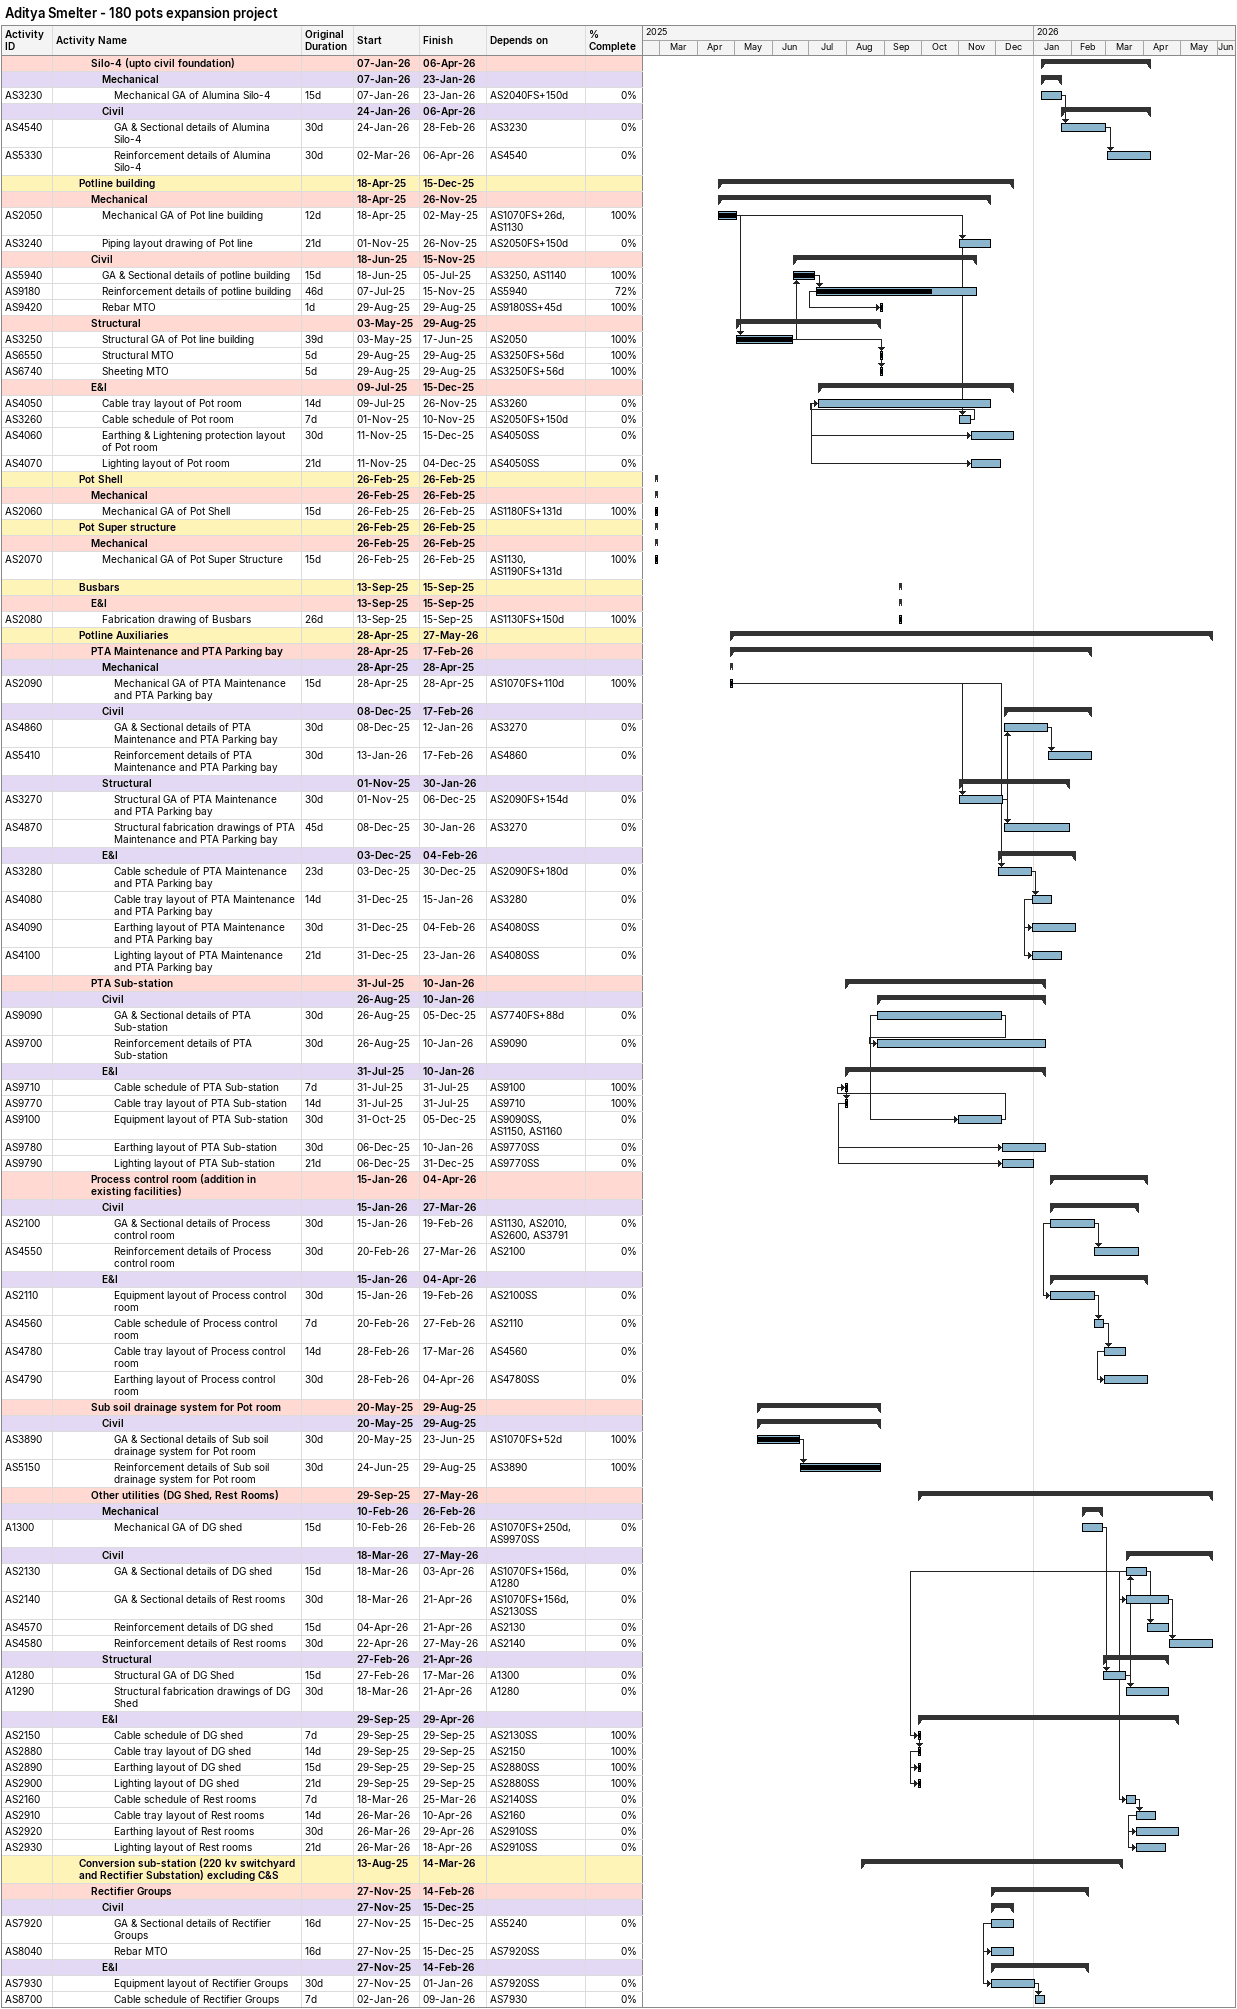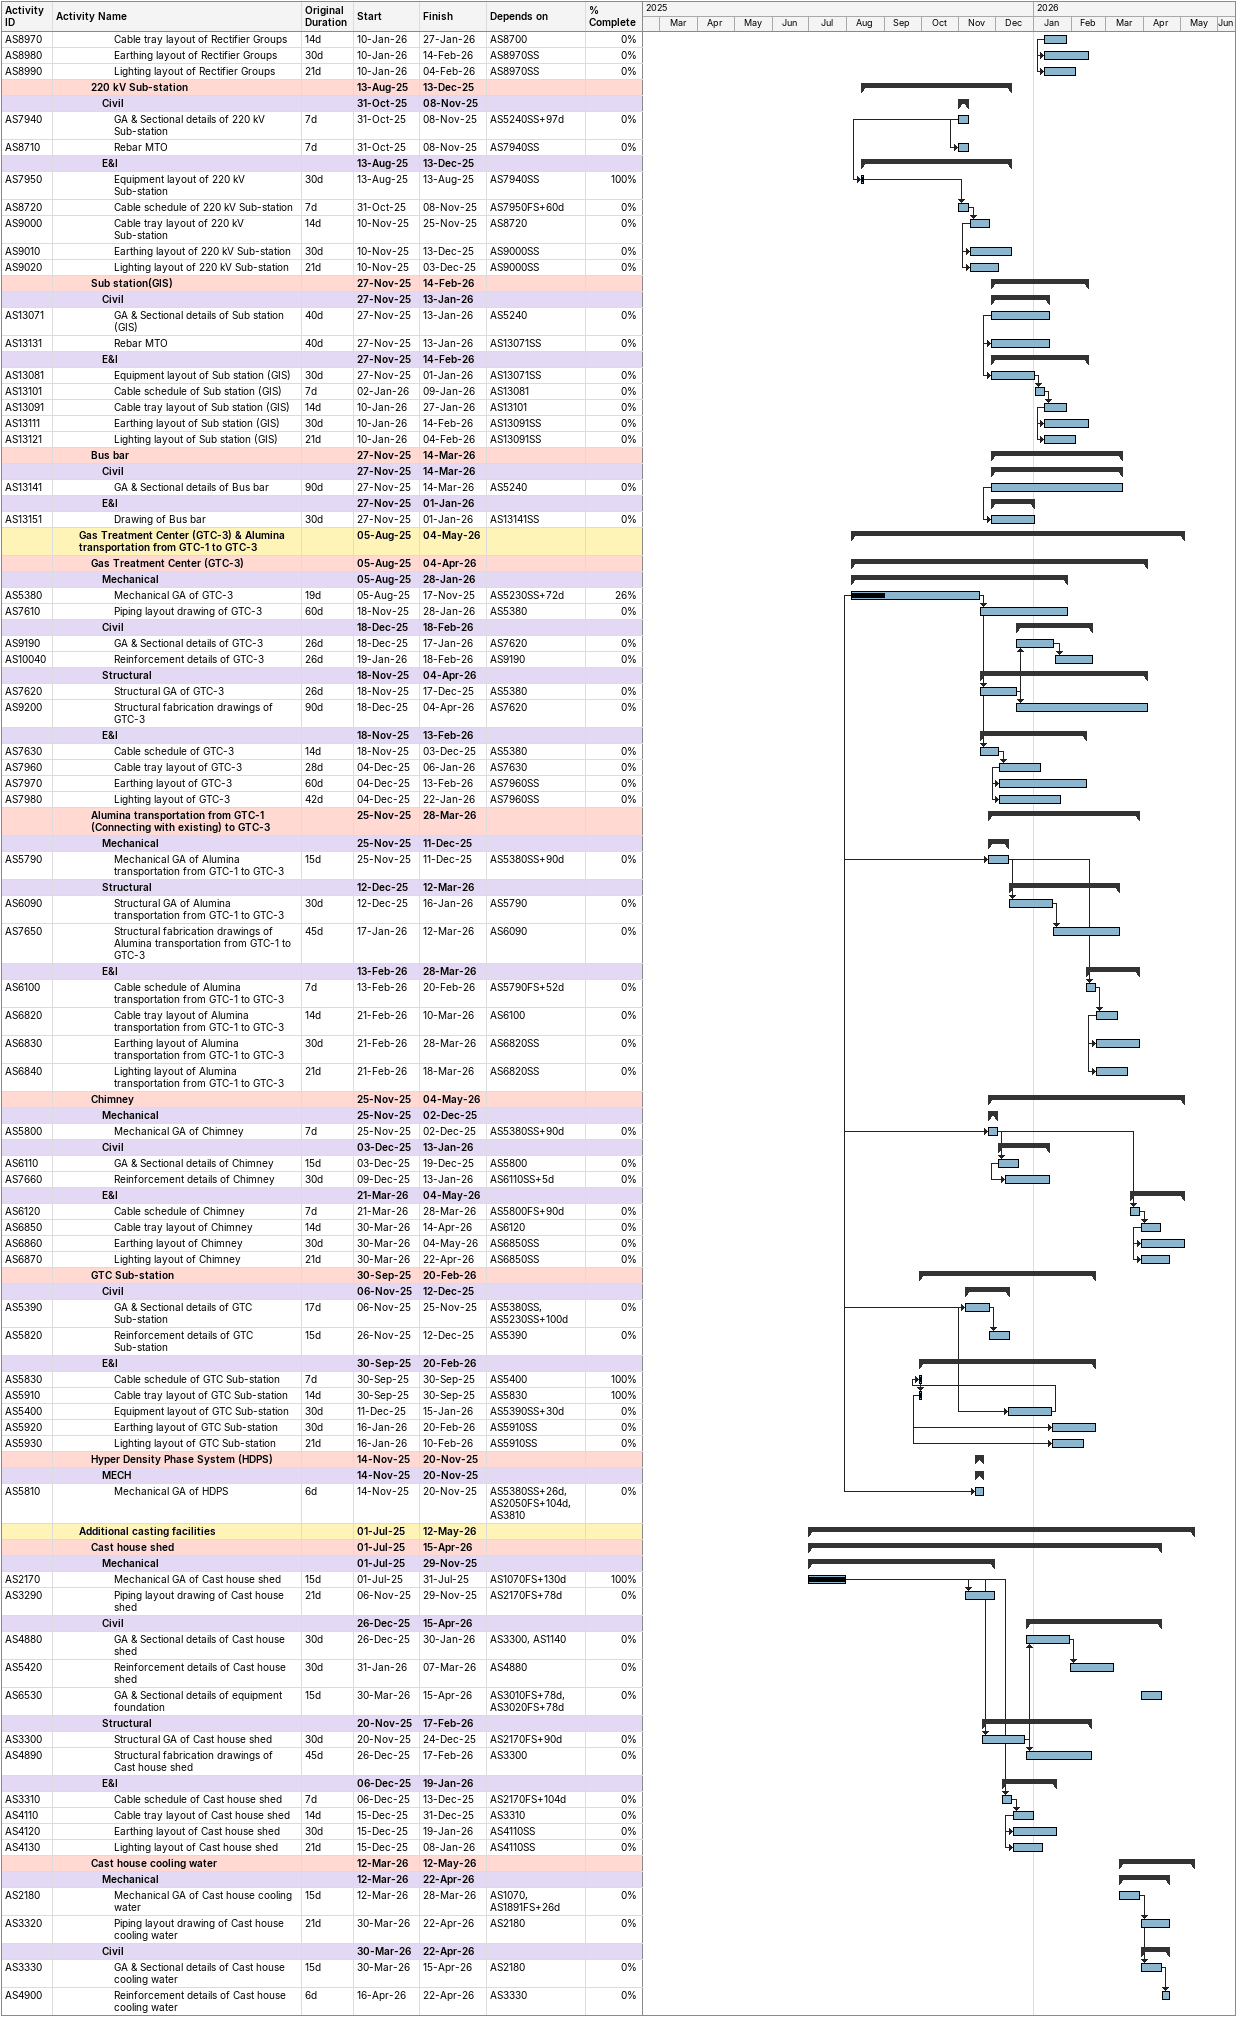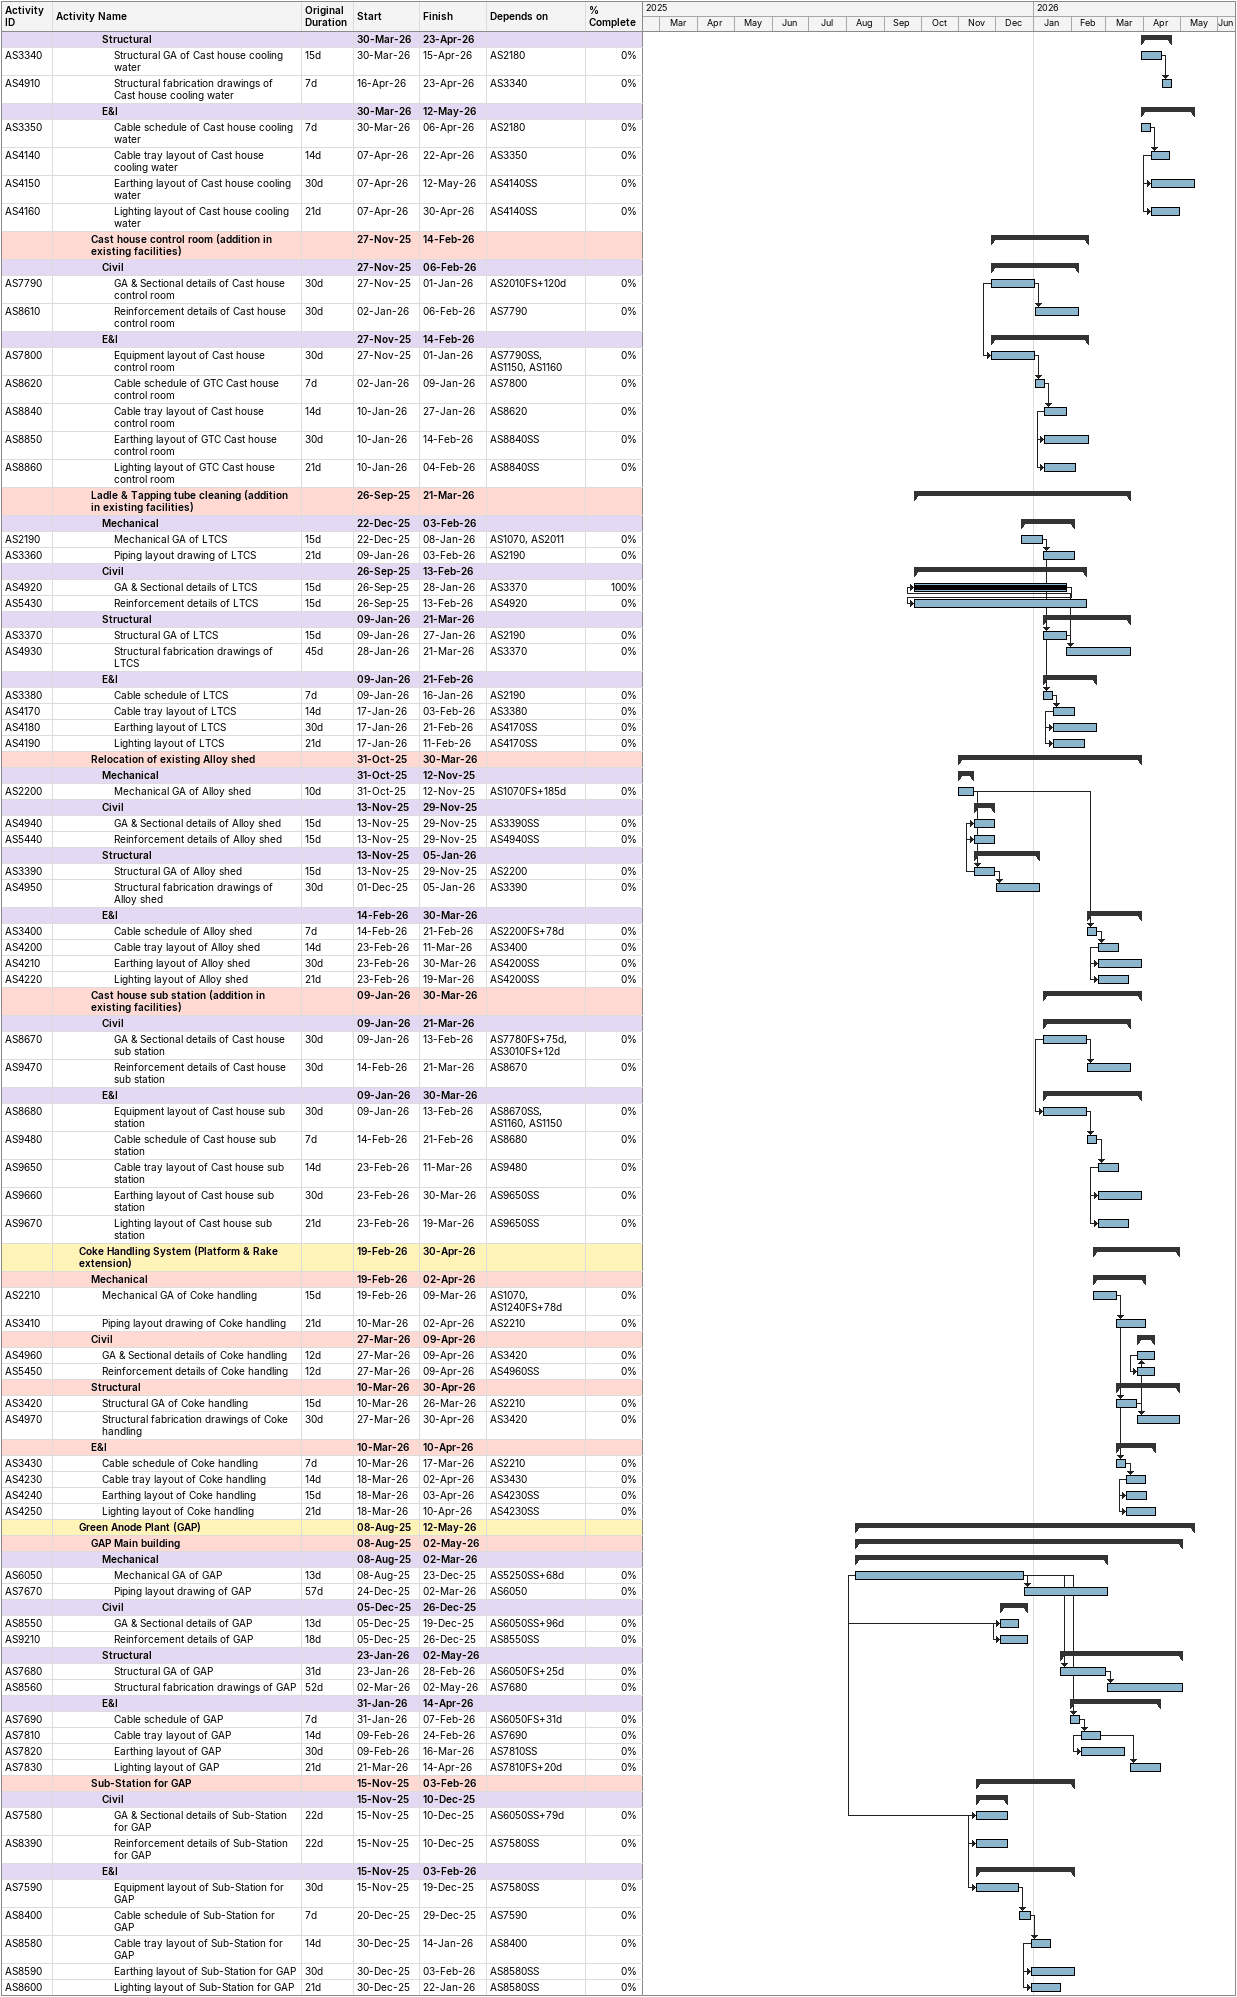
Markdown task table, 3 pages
Aditya Smelter - 180 pots expansion project

| ID | Level | Task | Original duration | Start | Finish | Predecessors | % complete |
|---|---|---|---|---|---|---|---|
|  | 4 | **Silo-4 (upto civil foundation)** |  | 2026-01-07 | 2026-04-06 |  |  |
|  | 5 | **Mechanical** |  | 2026-01-07 | 2026-01-23 |  |  |
| AS3230 | 6 | Mechanical GA of Alumina Silo-4 | 15d | 2026-01-07 | 2026-01-23 | AS2040FS+150d | 0 |
|  | 5 | **Civil** |  | 2026-01-24 | 2026-04-06 |  |  |
| AS4540 | 6 | GA & Sectional details of Alumina Silo-4 | 30d | 2026-01-24 | 2026-02-28 | AS3230 | 0 |
| AS5330 | 6 | Reinforcement details of Alumina Silo-4 | 30d | 2026-03-02 | 2026-04-06 | AS4540 | 0 |
|  | 3 | **Potline building** |  | 2025-04-18 | 2025-12-15 |  |  |
|  | 4 | **Mechanical** |  | 2025-04-18 | 2025-11-26 |  |  |
| AS2050 | 5 | Mechanical GA of Pot line building | 12d | 2025-04-18 | 2025-05-02 | AS1070FS+26d, AS1130 | 100 |
| AS3240 | 5 | Piping layout drawing of Pot line | 21d | 2025-11-01 | 2025-11-26 | AS2050FS+150d | 0 |
|  | 4 | **Civil** |  | 2025-06-18 | 2025-11-15 |  |  |
| AS5940 | 5 | GA & Sectional details of potline building | 15d | 2025-06-18 | 2025-07-05 | AS3250, AS1140 | 100 |
| AS9180 | 5 | Reinforcement details of potline building | 46d | 2025-07-07 | 2025-11-15 | AS5940 | 72 |
| AS9420 | 5 | Rebar MTO | 1d | 2025-08-29 | 2025-08-29 | AS9180SS+45d | 100 |
|  | 4 | **Structural** |  | 2025-05-03 | 2025-08-29 |  |  |
| AS3250 | 5 | Structural GA of Pot line building | 39d | 2025-05-03 | 2025-06-17 | AS2050 | 100 |
| AS6550 | 5 | Structural MTO | 5d | 2025-08-29 | 2025-08-29 | AS3250FS+56d | 100 |
| AS6740 | 5 | Sheeting MTO | 5d | 2025-08-29 | 2025-08-29 | AS3250FS+56d | 100 |
|  | 4 | **E&I** |  | 2025-07-09 | 2025-12-15 |  |  |
| AS4050 | 5 | Cable tray layout of Pot room | 14d | 2025-07-09 | 2025-11-26 | AS3260 | 0 |
| AS3260 | 5 | Cable schedule of Pot room | 7d | 2025-11-01 | 2025-11-10 | AS2050FS+150d | 0 |
| AS4060 | 5 | Earthing & Lightening protection layout of Pot room | 30d | 2025-11-11 | 2025-12-15 | AS4050SS | 0 |
| AS4070 | 5 | Lighting layout of Pot room | 21d | 2025-11-11 | 2025-12-04 | AS4050SS | 0 |
|  | 3 | **Pot Shell** |  | 2025-02-26 | 2025-02-26 |  |  |
|  | 4 | **Mechanical** |  | 2025-02-26 | 2025-02-26 |  |  |
| AS2060 | 5 | Mechanical GA of Pot Shell | 15d | 2025-02-26 | 2025-02-26 | AS1180FS+131d | 100 |
|  | 3 | **Pot Super structure** |  | 2025-02-26 | 2025-02-26 |  |  |
|  | 4 | **Mechanical** |  | 2025-02-26 | 2025-02-26 |  |  |
| AS2070 | 5 | Mechanical GA of Pot Super Structure | 15d | 2025-02-26 | 2025-02-26 | AS1130, AS1190FS+131d | 100 |
|  | 3 | **Busbars** |  | 2025-09-13 | 2025-09-15 |  |  |
|  | 4 | **E&I** |  | 2025-09-13 | 2025-09-15 |  |  |
| AS2080 | 5 | Fabrication drawing of Busbars | 26d | 2025-09-13 | 2025-09-15 | AS1130FS+150d | 100 |
|  | 3 | **Potline Auxiliaries** |  | 2025-04-28 | 2026-05-27 |  |  |
|  | 4 | **PTA Maintenance and PTA Parking bay** |  | 2025-04-28 | 2026-02-17 |  |  |
|  | 5 | **Mechanical** |  | 2025-04-28 | 2025-04-28 |  |  |
| AS2090 | 6 | Mechanical GA of PTA Maintenance and PTA Parking bay | 15d | 2025-04-28 | 2025-04-28 | AS1070FS+110d | 100 |
|  | 5 | **Civil** |  | 2025-12-08 | 2026-02-17 |  |  |
| AS4860 | 6 | GA & Sectional details of PTA Maintenance and PTA Parking bay | 30d | 2025-12-08 | 2026-01-12 | AS3270 | 0 |
| AS5410 | 6 | Reinforcement details of PTA Maintenance and PTA Parking bay | 30d | 2026-01-13 | 2026-02-17 | AS4860 | 0 |
|  | 5 | **Structural** |  | 2025-11-01 | 2026-01-30 |  |  |
| AS3270 | 6 | Structural GA of PTA Maintenance and PTA Parking bay | 30d | 2025-11-01 | 2025-12-06 | AS2090FS+154d | 0 |
| AS4870 | 6 | Structural fabrication drawings of PTA Maintenance and PTA Parking bay | 45d | 2025-12-08 | 2026-01-30 | AS3270 | 0 |
|  | 5 | **E&I** |  | 2025-12-03 | 2026-02-04 |  |  |
| AS3280 | 6 | Cable schedule of PTA Maintenance and PTA Parking bay | 23d | 2025-12-03 | 2025-12-30 | AS2090FS+180d | 0 |
| AS4080 | 6 | Cable tray layout of PTA Maintenance and PTA Parking bay | 14d | 2025-12-31 | 2026-01-15 | AS3280 | 0 |
| AS4090 | 6 | Earthing layout of PTA Maintenance and PTA Parking bay | 30d | 2025-12-31 | 2026-02-04 | AS4080SS | 0 |
| AS4100 | 6 | Lighting layout of PTA Maintenance and PTA Parking bay | 21d | 2025-12-31 | 2026-01-23 | AS4080SS | 0 |
|  | 4 | **PTA Sub-station** |  | 2025-07-31 | 2026-01-10 |  |  |
|  | 5 | **Civil** |  | 2025-08-26 | 2026-01-10 |  |  |
| AS9090 | 6 | GA & Sectional details of PTA Sub-station | 30d | 2025-08-26 | 2025-12-05 | AS7740FS+88d | 0 |
| AS9700 | 6 | Reinforcement details of PTA Sub-station | 30d | 2025-08-26 | 2026-01-10 | AS9090 | 0 |
|  | 5 | **E&I** |  | 2025-07-31 | 2026-01-10 |  |  |
| AS9710 | 6 | Cable schedule of PTA Sub-station | 7d | 2025-07-31 | 2025-07-31 | AS9100 | 100 |
| AS9770 | 6 | Cable tray layout of PTA Sub-station | 14d | 2025-07-31 | 2025-07-31 | AS9710 | 100 |
| AS9100 | 6 | Equipment layout of PTA Sub-station | 30d | 2025-10-31 | 2025-12-05 | AS9090SS, AS1150, AS1160 | 0 |
| AS9780 | 6 | Earthing layout of PTA Sub-station | 30d | 2025-12-06 | 2026-01-10 | AS9770SS | 0 |
| AS9790 | 6 | Lighting layout of PTA Sub-station | 21d | 2025-12-06 | 2025-12-31 | AS9770SS | 0 |
|  | 4 | **Process control room (addition in existing facilities)** |  | 2026-01-15 | 2026-04-04 |  |  |
|  | 5 | **Civil** |  | 2026-01-15 | 2026-03-27 |  |  |
| AS2100 | 6 | GA & Sectional details of Process control room | 30d | 2026-01-15 | 2026-02-19 | AS1130, AS2010, AS2600, AS3791 | 0 |
| AS4550 | 6 | Reinforcement details of Process control room | 30d | 2026-02-20 | 2026-03-27 | AS2100 | 0 |
|  | 5 | **E&I** |  | 2026-01-15 | 2026-04-04 |  |  |
| AS2110 | 6 | Equipment layout of Process control room | 30d | 2026-01-15 | 2026-02-19 | AS2100SS | 0 |
| AS4560 | 6 | Cable schedule of Process control room | 7d | 2026-02-20 | 2026-02-27 | AS2110 | 0 |
| AS4780 | 6 | Cable tray layout of Process control room | 14d | 2026-02-28 | 2026-03-17 | AS4560 | 0 |
| AS4790 | 6 | Earthing layout of Process control room | 30d | 2026-02-28 | 2026-04-04 | AS4780SS | 0 |
|  | 4 | **Sub soil drainage system for Pot room** |  | 2025-05-20 | 2025-08-29 |  |  |
|  | 5 | **Civil** |  | 2025-05-20 | 2025-08-29 |  |  |
| AS3890 | 6 | GA & Sectional details of Sub soil drainage system for Pot room | 30d | 2025-05-20 | 2025-06-23 | AS1070FS+52d | 100 |
| AS5150 | 6 | Reinforcement details of Sub soil drainage system for Pot room | 30d | 2025-06-24 | 2025-08-29 | AS3890 | 100 |
|  | 4 | **Other utilities (DG Shed, Rest Rooms)** |  | 2025-09-29 | 2026-05-27 |  |  |
|  | 5 | **Mechanical** |  | 2026-02-10 | 2026-02-26 |  |  |
| A1300 | 6 | Mechanical GA of DG shed | 15d | 2026-02-10 | 2026-02-26 | AS1070FS+250d, AS9970SS | 0 |
|  | 5 | **Civil** |  | 2026-03-18 | 2026-05-27 |  |  |
| AS2130 | 6 | GA & Sectional details of DG shed | 15d | 2026-03-18 | 2026-04-03 | AS1070FS+156d, A1280 | 0 |
| AS2140 | 6 | GA & Sectional details of Rest rooms | 30d | 2026-03-18 | 2026-04-21 | AS1070FS+156d, AS2130SS | 0 |
| AS4570 | 6 | Reinforcement details of DG shed | 15d | 2026-04-04 | 2026-04-21 | AS2130 | 0 |
| AS4580 | 6 | Reinforcement details of Rest rooms | 30d | 2026-04-22 | 2026-05-27 | AS2140 | 0 |
|  | 5 | **Structural** |  | 2026-02-27 | 2026-04-21 |  |  |
| A1280 | 6 | Structural GA of DG Shed | 15d | 2026-02-27 | 2026-03-17 | A1300 | 0 |
| A1290 | 6 | Structural fabrication drawings of DG Shed | 30d | 2026-03-18 | 2026-04-21 | A1280 | 0 |
|  | 5 | **E&I** |  | 2025-09-29 | 2026-04-29 |  |  |
| AS2150 | 6 | Cable schedule of DG shed | 7d | 2025-09-29 | 2025-09-29 | AS2130SS | 100 |
| AS2880 | 6 | Cable tray layout of DG shed | 14d | 2025-09-29 | 2025-09-29 | AS2150 | 100 |
| AS2890 | 6 | Earthing layout of DG shed | 15d | 2025-09-29 | 2025-09-29 | AS2880SS | 100 |
| AS2900 | 6 | Lighting layout of DG shed | 21d | 2025-09-29 | 2025-09-29 | AS2880SS | 100 |
| AS2160 | 6 | Cable schedule of Rest rooms | 7d | 2026-03-18 | 2026-03-25 | AS2140SS | 0 |
| AS2910 | 6 | Cable tray layout of Rest rooms | 14d | 2026-03-26 | 2026-04-10 | AS2160 | 0 |
| AS2920 | 6 | Earthing layout of Rest rooms | 30d | 2026-03-26 | 2026-04-29 | AS2910SS | 0 |
| AS2930 | 6 | Lighting layout of Rest rooms | 21d | 2026-03-26 | 2026-04-18 | AS2910SS | 0 |
|  | 3 | **Conversion sub-station (220 kv switchyard and Rectifier Substation) excluding C&S** |  | 2025-08-13 | 2026-03-14 |  |  |
|  | 4 | **Rectifier Groups** |  | 2025-11-27 | 2026-02-14 |  |  |
|  | 5 | **Civil** |  | 2025-11-27 | 2025-12-15 |  |  |
| AS7920 | 6 | GA & Sectional details of Rectifier Groups | 16d | 2025-11-27 | 2025-12-15 | AS5240 | 0 |
| AS8040 | 6 | Rebar MTO | 16d | 2025-11-27 | 2025-12-15 | AS7920SS | 0 |
|  | 5 | **E&I** |  | 2025-11-27 | 2026-02-14 |  |  |
| AS7930 | 6 | Equipment layout of Rectifier Groups | 30d | 2025-11-27 | 2026-01-01 | AS7920SS | 0 |
| AS8700 | 6 | Cable schedule of Rectifier Groups | 7d | 2026-01-02 | 2026-01-09 | AS7930 | 0 |
| AS8970 | 6 | Cable tray layout of Rectifier Groups | 14d | 2026-01-10 | 2026-01-27 | AS8700 | 0 |
| AS8980 | 6 | Earthing layout of Rectifier Groups | 30d | 2026-01-10 | 2026-02-14 | AS8970SS | 0 |
| AS8990 | 6 | Lighting layout of Rectifier Groups | 21d | 2026-01-10 | 2026-02-04 | AS8970SS | 0 |
|  | 4 | **220 kV Sub-station** |  | 2025-08-13 | 2025-12-13 |  |  |
|  | 5 | **Civil** |  | 2025-10-31 | 2025-11-08 |  |  |
| AS7940 | 6 | GA & Sectional details of 220 kV Sub-station | 7d | 2025-10-31 | 2025-11-08 | AS5240SS+97d | 0 |
| AS8710 | 6 | Rebar MTO | 7d | 2025-10-31 | 2025-11-08 | AS7940SS | 0 |
|  | 5 | **E&I** |  | 2025-08-13 | 2025-12-13 |  |  |
| AS7950 | 6 | Equipment layout of 220 kV Sub-station | 30d | 2025-08-13 | 2025-08-13 | AS7940SS | 100 |
| AS8720 | 6 | Cable schedule of 220 kV Sub-station | 7d | 2025-10-31 | 2025-11-08 | AS7950FS+60d | 0 |
| AS9000 | 6 | Cable tray layout of 220 kV Sub-station | 14d | 2025-11-10 | 2025-11-25 | AS8720 | 0 |
| AS9010 | 6 | Earthing layout of 220 kV Sub-station | 30d | 2025-11-10 | 2025-12-13 | AS9000SS | 0 |
| AS9020 | 6 | Lighting layout of 220 kV Sub-station | 21d | 2025-11-10 | 2025-12-03 | AS9000SS | 0 |
|  | 4 | **Sub station(GIS)** |  | 2025-11-27 | 2026-02-14 |  |  |
|  | 5 | **Civil** |  | 2025-11-27 | 2026-01-13 |  |  |
| AS13071 | 6 | GA & Sectional details of Sub station (GIS) | 40d | 2025-11-27 | 2026-01-13 | AS5240 | 0 |
| AS13131 | 6 | Rebar MTO | 40d | 2025-11-27 | 2026-01-13 | AS13071SS | 0 |
|  | 5 | **E&I** |  | 2025-11-27 | 2026-02-14 |  |  |
| AS13081 | 6 | Equipment layout of Sub station (GIS) | 30d | 2025-11-27 | 2026-01-01 | AS13071SS | 0 |
| AS13101 | 6 | Cable schedule of Sub station (GIS) | 7d | 2026-01-02 | 2026-01-09 | AS13081 | 0 |
| AS13091 | 6 | Cable tray layout of Sub station (GIS) | 14d | 2026-01-10 | 2026-01-27 | AS13101 | 0 |
| AS13111 | 6 | Earthing layout of Sub station (GIS) | 30d | 2026-01-10 | 2026-02-14 | AS13091SS | 0 |
| AS13121 | 6 | Lighting layout of Sub station (GIS) | 21d | 2026-01-10 | 2026-02-04 | AS13091SS | 0 |
|  | 4 | **Bus bar** |  | 2025-11-27 | 2026-03-14 |  |  |
|  | 5 | **Civil** |  | 2025-11-27 | 2026-03-14 |  |  |
| AS13141 | 6 | GA & Sectional details of Bus bar | 90d | 2025-11-27 | 2026-03-14 | AS5240 | 0 |
|  | 5 | **E&I** |  | 2025-11-27 | 2026-01-01 |  |  |
| AS13151 | 6 | Drawing of Bus bar | 30d | 2025-11-27 | 2026-01-01 | AS13141SS | 0 |
|  | 3 | **Gas Treatment Center (GTC-3) & Alumina transportation from GTC-1 to GTC-3** |  | 2025-08-05 | 2026-05-04 |  |  |
|  | 4 | **Gas Treatment Center (GTC-3)** |  | 2025-08-05 | 2026-04-04 |  |  |
|  | 5 | **Mechanical** |  | 2025-08-05 | 2026-01-28 |  |  |
| AS5380 | 6 | Mechanical GA of GTC-3 | 19d | 2025-08-05 | 2025-11-17 | AS5230SS+72d | 26 |
| AS7610 | 6 | Piping layout drawing of GTC-3 | 60d | 2025-11-18 | 2026-01-28 | AS5380 | 0 |
|  | 5 | **Civil** |  | 2025-12-18 | 2026-02-18 |  |  |
| AS9190 | 6 | GA & Sectional details of GTC-3 | 26d | 2025-12-18 | 2026-01-17 | AS7620 | 0 |
| AS10040 | 6 | Reinforcement details of GTC-3 | 26d | 2026-01-19 | 2026-02-18 | AS9190 | 0 |
|  | 5 | **Structural** |  | 2025-11-18 | 2026-04-04 |  |  |
| AS7620 | 6 | Structural GA of GTC-3 | 26d | 2025-11-18 | 2025-12-17 | AS5380 | 0 |
| AS9200 | 6 | Structural fabrication drawings of GTC-3 | 90d | 2025-12-18 | 2026-04-04 | AS7620 | 0 |
|  | 5 | **E&I** |  | 2025-11-18 | 2026-02-13 |  |  |
| AS7630 | 6 | Cable schedule of GTC-3 | 14d | 2025-11-18 | 2025-12-03 | AS5380 | 0 |
| AS7960 | 6 | Cable tray layout of GTC-3 | 28d | 2025-12-04 | 2026-01-06 | AS7630 | 0 |
| AS7970 | 6 | Earthing layout of GTC-3 | 60d | 2025-12-04 | 2026-02-13 | AS7960SS | 0 |
| AS7980 | 6 | Lighting layout of GTC-3 | 42d | 2025-12-04 | 2026-01-22 | AS7960SS | 0 |
|  | 4 | **Alumina transportation from GTC-1 (Connecting with existing) to GTC-3** |  | 2025-11-25 | 2026-03-28 |  |  |
|  | 5 | **Mechanical** |  | 2025-11-25 | 2025-12-11 |  |  |
| AS5790 | 6 | Mechanical GA of Alumina transportation from GTC-1 to GTC-3 | 15d | 2025-11-25 | 2025-12-11 | AS5380SS+90d | 0 |
|  | 5 | **Structural** |  | 2025-12-12 | 2026-03-12 |  |  |
| AS6090 | 6 | Structural GA of Alumina transportation from GTC-1 to GTC-3 | 30d | 2025-12-12 | 2026-01-16 | AS5790 | 0 |
| AS7650 | 6 | Structural fabrication drawings of Alumina transportation from GTC-1 to GTC-3 | 45d | 2026-01-17 | 2026-03-12 | AS6090 | 0 |
|  | 5 | **E&I** |  | 2026-02-13 | 2026-03-28 |  |  |
| AS6100 | 6 | Cable schedule of Alumina transportation from GTC-1 to GTC-3 | 7d | 2026-02-13 | 2026-02-20 | AS5790FS+52d | 0 |
| AS6820 | 6 | Cable tray layout of Alumina transportation from GTC-1 to GTC-3 | 14d | 2026-02-21 | 2026-03-10 | AS6100 | 0 |
| AS6830 | 6 | Earthing layout of Alumina transportation from GTC-1 to GTC-3 | 30d | 2026-02-21 | 2026-03-28 | AS6820SS | 0 |
| AS6840 | 6 | Lighting layout of Alumina transportation from GTC-1 to GTC-3 | 21d | 2026-02-21 | 2026-03-18 | AS6820SS | 0 |
|  | 4 | **Chimney** |  | 2025-11-25 | 2026-05-04 |  |  |
|  | 5 | **Mechanical** |  | 2025-11-25 | 2025-12-02 |  |  |
| AS5800 | 6 | Mechanical GA of Chimney | 7d | 2025-11-25 | 2025-12-02 | AS5380SS+90d | 0 |
|  | 5 | **Civil** |  | 2025-12-03 | 2026-01-13 |  |  |
| AS6110 | 6 | GA & Sectional details of Chimney | 15d | 2025-12-03 | 2025-12-19 | AS5800 | 0 |
| AS7660 | 6 | Reinforcement details of Chimney | 30d | 2025-12-09 | 2026-01-13 | AS6110SS+5d | 0 |
|  | 5 | **E&I** |  | 2026-03-21 | 2026-05-04 |  |  |
| AS6120 | 6 | Cable schedule of Chimney | 7d | 2026-03-21 | 2026-03-28 | AS5800FS+90d | 0 |
| AS6850 | 6 | Cable tray layout of Chimney | 14d | 2026-03-30 | 2026-04-14 | AS6120 | 0 |
| AS6860 | 6 | Earthing layout of Chimney | 30d | 2026-03-30 | 2026-05-04 | AS6850SS | 0 |
| AS6870 | 6 | Lighting layout of Chimney | 21d | 2026-03-30 | 2026-04-22 | AS6850SS | 0 |
|  | 4 | **GTC Sub-station** |  | 2025-09-30 | 2026-02-20 |  |  |
|  | 5 | **Civil** |  | 2025-11-06 | 2025-12-12 |  |  |
| AS5390 | 6 | GA & Sectional details of GTC Sub-station | 17d | 2025-11-06 | 2025-11-25 | AS5380SS, AS5230SS+100d | 0 |
| AS5820 | 6 | Reinforcement details of GTC Sub-station | 15d | 2025-11-26 | 2025-12-12 | AS5390 | 0 |
|  | 5 | **E&I** |  | 2025-09-30 | 2026-02-20 |  |  |
| AS5830 | 6 | Cable schedule of GTC Sub-station | 7d | 2025-09-30 | 2025-09-30 | AS5400 | 100 |
| AS5910 | 6 | Cable tray layout of GTC Sub-station | 14d | 2025-09-30 | 2025-09-30 | AS5830 | 100 |
| AS5400 | 6 | Equipment layout of GTC Sub-station | 30d | 2025-12-11 | 2026-01-15 | AS5390SS+30d | 0 |
| AS5920 | 6 | Earthing layout of GTC Sub-station | 30d | 2026-01-16 | 2026-02-20 | AS5910SS | 0 |
| AS5930 | 6 | Lighting layout of GTC Sub-station | 21d | 2026-01-16 | 2026-02-10 | AS5910SS | 0 |
|  | 4 | **Hyper Density Phase System (HDPS)** |  | 2025-11-14 | 2025-11-20 |  |  |
|  | 5 | **MECH** |  | 2025-11-14 | 2025-11-20 |  |  |
| AS5810 | 6 | Mechanical GA of HDPS | 6d | 2025-11-14 | 2025-11-20 | AS5380SS+26d, AS2050FS+104d, AS3810 | 0 |
|  | 3 | **Additional casting facilities** |  | 2025-07-01 | 2026-05-12 |  |  |
|  | 4 | **Cast house shed** |  | 2025-07-01 | 2026-04-15 |  |  |
|  | 5 | **Mechanical** |  | 2025-07-01 | 2025-11-29 |  |  |
| AS2170 | 6 | Mechanical GA of Cast house shed | 15d | 2025-07-01 | 2025-07-31 | AS1070FS+130d | 100 |
| AS3290 | 6 | Piping layout drawing of Cast house shed | 21d | 2025-11-06 | 2025-11-29 | AS2170FS+78d | 0 |
|  | 5 | **Civil** |  | 2025-12-26 | 2026-04-15 |  |  |
| AS4880 | 6 | GA & Sectional details of Cast house shed | 30d | 2025-12-26 | 2026-01-30 | AS3300, AS1140 | 0 |
| AS5420 | 6 | Reinforcement details of Cast house shed | 30d | 2026-01-31 | 2026-03-07 | AS4880 | 0 |
| AS6530 | 6 | GA & Sectional details of equipment foundation | 15d | 2026-03-30 | 2026-04-15 | AS3010FS+78d, AS3020FS+78d | 0 |
|  | 5 | **Structural** |  | 2025-11-20 | 2026-02-17 |  |  |
| AS3300 | 6 | Structural GA of Cast house shed | 30d | 2025-11-20 | 2025-12-24 | AS2170FS+90d | 0 |
| AS4890 | 6 | Structural fabrication drawings of Cast house shed | 45d | 2025-12-26 | 2026-02-17 | AS3300 | 0 |
|  | 5 | **E&I** |  | 2025-12-06 | 2026-01-19 |  |  |
| AS3310 | 6 | Cable schedule of Cast house shed | 7d | 2025-12-06 | 2025-12-13 | AS2170FS+104d | 0 |
| AS4110 | 6 | Cable tray layout of Cast house shed | 14d | 2025-12-15 | 2025-12-31 | AS3310 | 0 |
| AS4120 | 6 | Earthing layout of Cast house shed | 30d | 2025-12-15 | 2026-01-19 | AS4110SS | 0 |
| AS4130 | 6 | Lighting layout of Cast house shed | 21d | 2025-12-15 | 2026-01-08 | AS4110SS | 0 |
|  | 4 | **Cast house cooling water** |  | 2026-03-12 | 2026-05-12 |  |  |
|  | 5 | **Mechanical** |  | 2026-03-12 | 2026-04-22 |  |  |
| AS2180 | 6 | Mechanical GA of Cast house cooling water | 15d | 2026-03-12 | 2026-03-28 | AS1070, AS1891FS+26d | 0 |
| AS3320 | 6 | Piping layout drawing of Cast house cooling water | 21d | 2026-03-30 | 2026-04-22 | AS2180 | 0 |
|  | 5 | **Civil** |  | 2026-03-30 | 2026-04-22 |  |  |
| AS3330 | 6 | GA & Sectional details of Cast house cooling water | 15d | 2026-03-30 | 2026-04-15 | AS2180 | 0 |
| AS4900 | 6 | Reinforcement details of Cast house cooling water | 6d | 2026-04-16 | 2026-04-22 | AS3330 | 0 |
|  | 5 | **Structural** |  | 2026-03-30 | 2026-04-23 |  |  |
| AS3340 | 6 | Structural GA of Cast house cooling water | 15d | 2026-03-30 | 2026-04-15 | AS2180 | 0 |
| AS4910 | 6 | Structural fabrication drawings of Cast house cooling water | 7d | 2026-04-16 | 2026-04-23 | AS3340 | 0 |
|  | 5 | **E&I** |  | 2026-03-30 | 2026-05-12 |  |  |
| AS3350 | 6 | Cable schedule of Cast house cooling water | 7d | 2026-03-30 | 2026-04-06 | AS2180 | 0 |
| AS4140 | 6 | Cable tray layout of Cast house cooling water | 14d | 2026-04-07 | 2026-04-22 | AS3350 | 0 |
| AS4150 | 6 | Earthing layout of Cast house cooling water | 30d | 2026-04-07 | 2026-05-12 | AS4140SS | 0 |
| AS4160 | 6 | Lighting layout of Cast house cooling water | 21d | 2026-04-07 | 2026-04-30 | AS4140SS | 0 |
|  | 4 | **Cast house control room (addition in existing facilities)** |  | 2025-11-27 | 2026-02-14 |  |  |
|  | 5 | **Civil** |  | 2025-11-27 | 2026-02-06 |  |  |
| AS7790 | 6 | GA & Sectional details of Cast house control room | 30d | 2025-11-27 | 2026-01-01 | AS2010FS+120d | 0 |
| AS8610 | 6 | Reinforcement details of Cast house control room | 30d | 2026-01-02 | 2026-02-06 | AS7790 | 0 |
|  | 5 | **E&I** |  | 2025-11-27 | 2026-02-14 |  |  |
| AS7800 | 6 | Equipment layout of Cast house control room | 30d | 2025-11-27 | 2026-01-01 | AS7790SS, AS1150, AS1160 | 0 |
| AS8620 | 6 | Cable schedule of GTC Cast house control room | 7d | 2026-01-02 | 2026-01-09 | AS7800 | 0 |
| AS8840 | 6 | Cable tray layout of Cast house control room | 14d | 2026-01-10 | 2026-01-27 | AS8620 | 0 |
| AS8850 | 6 | Earthing layout of GTC Cast house control room | 30d | 2026-01-10 | 2026-02-14 | AS8840SS | 0 |
| AS8860 | 6 | Lighting layout of GTC Cast house control room | 21d | 2026-01-10 | 2026-02-04 | AS8840SS | 0 |
|  | 4 | **Ladle & Tapping tube cleaning (addition in existing facilities)** |  | 2025-09-26 | 2026-03-21 |  |  |
|  | 5 | **Mechanical** |  | 2025-12-22 | 2026-02-03 |  |  |
| AS2190 | 6 | Mechanical GA of LTCS | 15d | 2025-12-22 | 2026-01-08 | AS1070, AS2011 | 0 |
| AS3360 | 6 | Piping layout drawing of LTCS | 21d | 2026-01-09 | 2026-02-03 | AS2190 | 0 |
|  | 5 | **Civil** |  | 2025-09-26 | 2026-02-13 |  |  |
| AS4920 | 6 | GA & Sectional details of LTCS | 15d | 2025-09-26 | 2026-01-28 | AS3370 | 100 |
| AS5430 | 6 | Reinforcement details of LTCS | 15d | 2025-09-26 | 2026-02-13 | AS4920 | 0 |
|  | 5 | **Structural** |  | 2026-01-09 | 2026-03-21 |  |  |
| AS3370 | 6 | Structural GA of LTCS | 15d | 2026-01-09 | 2026-01-27 | AS2190 | 0 |
| AS4930 | 6 | Structural fabrication drawings of LTCS | 45d | 2026-01-28 | 2026-03-21 | AS3370 | 0 |
|  | 5 | **E&I** |  | 2026-01-09 | 2026-02-21 |  |  |
| AS3380 | 6 | Cable schedule of LTCS | 7d | 2026-01-09 | 2026-01-16 | AS2190 | 0 |
| AS4170 | 6 | Cable tray layout of LTCS | 14d | 2026-01-17 | 2026-02-03 | AS3380 | 0 |
| AS4180 | 6 | Earthing layout of LTCS | 30d | 2026-01-17 | 2026-02-21 | AS4170SS | 0 |
| AS4190 | 6 | Lighting layout of LTCS | 21d | 2026-01-17 | 2026-02-11 | AS4170SS | 0 |
|  | 4 | **Relocation of existing Alloy shed** |  | 2025-10-31 | 2026-03-30 |  |  |
|  | 5 | **Mechanical** |  | 2025-10-31 | 2025-11-12 |  |  |
| AS2200 | 6 | Mechanical GA of Alloy shed | 10d | 2025-10-31 | 2025-11-12 | AS1070FS+185d | 0 |
|  | 5 | **Civil** |  | 2025-11-13 | 2025-11-29 |  |  |
| AS4940 | 6 | GA & Sectional details of Alloy shed | 15d | 2025-11-13 | 2025-11-29 | AS3390SS | 0 |
| AS5440 | 6 | Reinforcement details of Alloy shed | 15d | 2025-11-13 | 2025-11-29 | AS4940SS | 0 |
|  | 5 | **Structural** |  | 2025-11-13 | 2026-01-05 |  |  |
| AS3390 | 6 | Structural GA of Alloy shed | 15d | 2025-11-13 | 2025-11-29 | AS2200 | 0 |
| AS4950 | 6 | Structural fabrication drawings of Alloy shed | 30d | 2025-12-01 | 2026-01-05 | AS3390 | 0 |
|  | 5 | **E&I** |  | 2026-02-14 | 2026-03-30 |  |  |
| AS3400 | 6 | Cable schedule of Alloy shed | 7d | 2026-02-14 | 2026-02-21 | AS2200FS+78d | 0 |
| AS4200 | 6 | Cable tray layout of Alloy shed | 14d | 2026-02-23 | 2026-03-11 | AS3400 | 0 |
| AS4210 | 6 | Earthing layout of Alloy shed | 30d | 2026-02-23 | 2026-03-30 | AS4200SS | 0 |
| AS4220 | 6 | Lighting layout of Alloy shed | 21d | 2026-02-23 | 2026-03-19 | AS4200SS | 0 |
|  | 4 | **Cast house sub station (addition in existing facilities)** |  | 2026-01-09 | 2026-03-30 |  |  |
|  | 5 | **Civil** |  | 2026-01-09 | 2026-03-21 |  |  |
| AS8670 | 6 | GA & Sectional details of Cast house sub station | 30d | 2026-01-09 | 2026-02-13 | AS7780FS+75d, AS3010FS+12d | 0 |
| AS9470 | 6 | Reinforcement details of Cast house sub station | 30d | 2026-02-14 | 2026-03-21 | AS8670 | 0 |
|  | 5 | **E&I** |  | 2026-01-09 | 2026-03-30 |  |  |
| AS8680 | 6 | Equipment layout of Cast house sub station | 30d | 2026-01-09 | 2026-02-13 | AS8670SS, AS1160, AS1150 | 0 |
| AS9480 | 6 | Cable schedule of Cast house sub station | 7d | 2026-02-14 | 2026-02-21 | AS8680 | 0 |
| AS9650 | 6 | Cable tray layout of Cast house sub station | 14d | 2026-02-23 | 2026-03-11 | AS9480 | 0 |
| AS9660 | 6 | Earthing layout of Cast house sub station | 30d | 2026-02-23 | 2026-03-30 | AS9650SS | 0 |
| AS9670 | 6 | Lighting layout of Cast house sub station | 21d | 2026-02-23 | 2026-03-19 | AS9650SS | 0 |
|  | 3 | **Coke Handling System (Platform & Rake extension)** |  | 2026-02-19 | 2026-04-30 |  |  |
|  | 4 | **Mechanical** |  | 2026-02-19 | 2026-04-02 |  |  |
| AS2210 | 5 | Mechanical GA of Coke handling | 15d | 2026-02-19 | 2026-03-09 | AS1070, AS1240FS+78d | 0 |
| AS3410 | 5 | Piping layout drawing of Coke handling | 21d | 2026-03-10 | 2026-04-02 | AS2210 | 0 |
|  | 4 | **Civil** |  | 2026-03-27 | 2026-04-09 |  |  |
| AS4960 | 5 | GA & Sectional details of Coke handling | 12d | 2026-03-27 | 2026-04-09 | AS3420 | 0 |
| AS5450 | 5 | Reinforcement details of Coke handling | 12d | 2026-03-27 | 2026-04-09 | AS4960SS | 0 |
|  | 4 | **Structural** |  | 2026-03-10 | 2026-04-30 |  |  |
| AS3420 | 5 | Structural GA of Coke handling | 15d | 2026-03-10 | 2026-03-26 | AS2210 | 0 |
| AS4970 | 5 | Structural fabrication drawings of Coke handling | 30d | 2026-03-27 | 2026-04-30 | AS3420 | 0 |
|  | 4 | **E&I** |  | 2026-03-10 | 2026-04-10 |  |  |
| AS3430 | 5 | Cable schedule of Coke handling | 7d | 2026-03-10 | 2026-03-17 | AS2210 | 0 |
| AS4230 | 5 | Cable tray layout of Coke handling | 14d | 2026-03-18 | 2026-04-02 | AS3430 | 0 |
| AS4240 | 5 | Earthing layout of Coke handling | 15d | 2026-03-18 | 2026-04-03 | AS4230SS | 0 |
| AS4250 | 5 | Lighting layout of Coke handling | 21d | 2026-03-18 | 2026-04-10 | AS4230SS | 0 |
|  | 3 | **Green Anode Plant (GAP)** |  | 2025-08-08 | 2026-05-12 |  |  |
|  | 4 | **GAP Main building** |  | 2025-08-08 | 2026-05-02 |  |  |
|  | 5 | **Mechanical** |  | 2025-08-08 | 2026-03-02 |  |  |
| AS6050 | 6 | Mechanical GA of GAP | 13d | 2025-08-08 | 2025-12-23 | AS5250SS+68d | 0 |
| AS7670 | 6 | Piping layout drawing of GAP | 57d | 2025-12-24 | 2026-03-02 | AS6050 | 0 |
|  | 5 | **Civil** |  | 2025-12-05 | 2025-12-26 |  |  |
| AS8550 | 6 | GA & Sectional details of GAP | 13d | 2025-12-05 | 2025-12-19 | AS6050SS+96d | 0 |
| AS9210 | 6 | Reinforcement details of GAP | 18d | 2025-12-05 | 2025-12-26 | AS8550SS | 0 |
|  | 5 | **Structural** |  | 2026-01-23 | 2026-05-02 |  |  |
| AS7680 | 6 | Structural GA of GAP | 31d | 2026-01-23 | 2026-02-28 | AS6050FS+25d | 0 |
| AS8560 | 6 | Structural fabrication drawings of GAP | 52d | 2026-03-02 | 2026-05-02 | AS7680 | 0 |
|  | 5 | **E&I** |  | 2026-01-31 | 2026-04-14 |  |  |
| AS7690 | 6 | Cable schedule of GAP | 7d | 2026-01-31 | 2026-02-07 | AS6050FS+31d | 0 |
| AS7810 | 6 | Cable tray layout of GAP | 14d | 2026-02-09 | 2026-02-24 | AS7690 | 0 |
| AS7820 | 6 | Earthing layout of GAP | 30d | 2026-02-09 | 2026-03-16 | AS7810SS | 0 |
| AS7830 | 6 | Lighting layout of GAP | 21d | 2026-03-21 | 2026-04-14 | AS7810FS+20d | 0 |
|  | 4 | **Sub-Station for GAP** |  | 2025-11-15 | 2026-02-03 |  |  |
|  | 5 | **Civil** |  | 2025-11-15 | 2025-12-10 |  |  |
| AS7580 | 6 | GA & Sectional details of Sub-Station for GAP | 22d | 2025-11-15 | 2025-12-10 | AS6050SS+79d | 0 |
| AS8390 | 6 | Reinforcement details of Sub-Station for GAP | 22d | 2025-11-15 | 2025-12-10 | AS7580SS | 0 |
|  | 5 | **E&I** |  | 2025-11-15 | 2026-02-03 |  |  |
| AS7590 | 6 | Equipment layout of Sub-Station for GAP | 30d | 2025-11-15 | 2025-12-19 | AS7580SS | 0 |
| AS8400 | 6 | Cable schedule of Sub-Station for GAP | 7d | 2025-12-20 | 2025-12-29 | AS7590 | 0 |
| AS8580 | 6 | Cable tray layout of Sub-Station for GAP | 14d | 2025-12-30 | 2026-01-14 | AS8400 | 0 |
| AS8590 | 6 | Earthing layout of Sub-Station for GAP | 30d | 2025-12-30 | 2026-02-03 | AS8580SS | 0 |
| AS8600 | 6 | Lighting layout of Sub-Station for GAP | 21d | 2025-12-30 | 2026-01-22 | AS8580SS | 0 |
